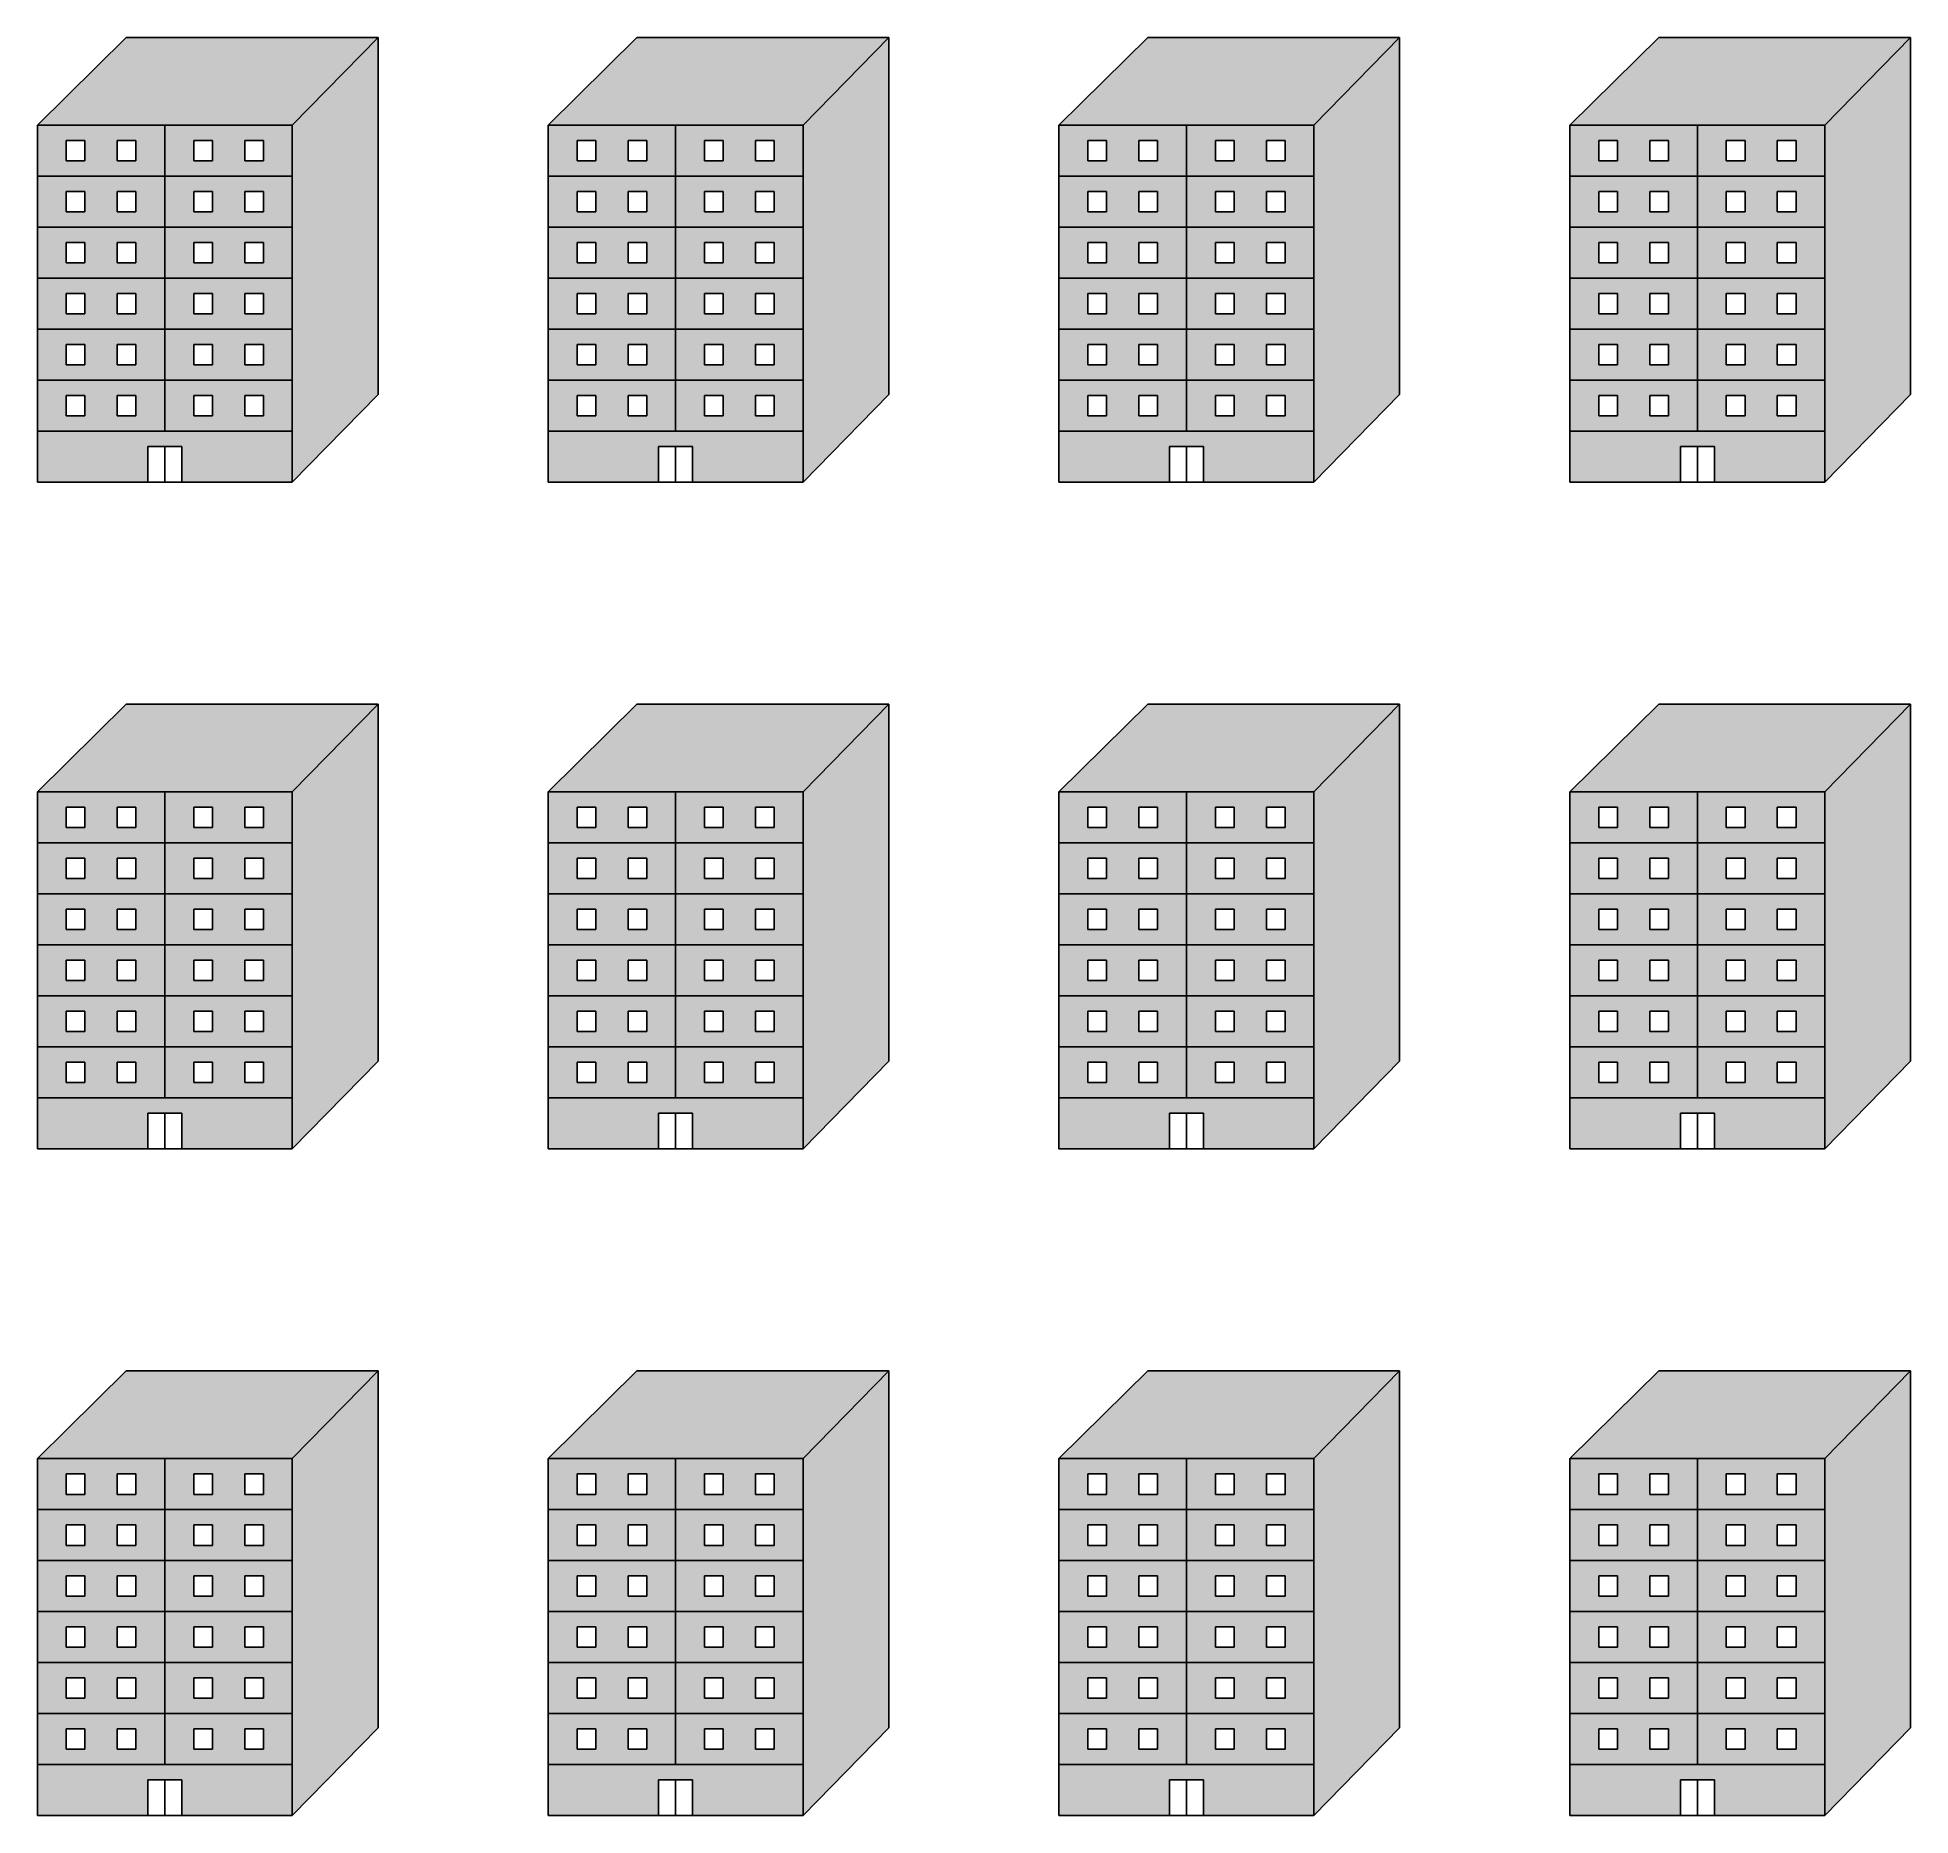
# Model space of a CAD drawing. Header units: millimetres. Extents: x 1506 to 12525, y 1255 to 11717.
import ezdxf

# ---------------------------------------------------------------- set-up
doc = ezdxf.new("R2010")
doc.units = ezdxf.units.MM

# ---------------------------------------------------------------- blocks, each defined once
blk = doc.blocks.new('*U1')
for p, q in [((-1002, 792), (-480, 1308)), ((1002, 1308), (-480, 1308)), ((1002, 1308), (498, 792)), ((1002, -792), (1002, 1308)), ((498, 792), (-1002, 792)), ((-1002, 792), (-1002, -1308)), ((-1002, 792), (-1002, 792)), ((-1002, 792), (-1002, 792)), ((-1002, 792), (-1002, 792)), ((-1002, 792), (-1002, 702)), ((498, 792), (-1002, 792)), ((-1002, 792), (-1002, -1308)), ((-1002, 792), (-1002, 792)), ((-1002, 792), (-1002, 792)), ((-1002, 792), (-1002, 792)), ((-1002, 792), (-1002, 702)), ((-832, 792), (-732, 792)), ((-832, 792), (-722, 792)), ((-732, 792), (-522, 792)), ((-422, 792), (-532, 792)), ((-522, 792), (-422, 792)), ((-252, -1008), (-252, 792)), ((498, -1308), (498, 792)), ((-1002, 702), (-1002, 582)), ((-1002, 702), (-1002, 582)), ((-832, 702), (-832, 582)), ((-832, 702), (-722, 702)), ((-722, 702), (-722, 582)), ((-532, 702), (-532, 582)), ((-532, 702), (-422, 702)), ((-422, 702), (-422, 582)), ((-82, 702), (-82, 582)), ((-82, 702), (28, 702)), ((28, 702), (28, 582)), ((218, 702), (218, 582)), ((218, 702), (328, 702)), ((328, 702), (328, 582)), ((-832, 582), (-722, 582)), ((-532, 582), (-422, 582)), ((-82, 582), (28, 582)), ((218, 582), (328, 582)), ((498, 492), (-1002, 492)), ((-832, 402), (-722, 402)), ((-832, 402), (-832, 282)), ((-722, 402), (-722, 282)), ((-532, 402), (-422, 402)), ((-532, 402), (-532, 282)), ((-422, 402), (-422, 282)), ((-82, 402), (-82, 282)), ((-82, 402), (28, 402)), ((28, 402), (28, 282)), ((218, 402), (218, 282)), ((218, 402), (328, 402)), ((328, 402), (328, 282)), ((-832, 282), (-722, 282)), ((-532, 282), (-422, 282)), ((-82, 282), (28, 282)), ((218, 282), (328, 282)), ((498, 192), (-1002, 192)), ((-832, 102), (-722, 102)), ((-832, 102), (-832, -18)), ((-722, 102), (-722, -18)), ((-532, 102), (-422, 102)), ((-532, 102), (-532, -18)), ((-422, 102), (-422, -18)), ((-82, 102), (-82, -18)), ((-82, 102), (28, 102)), ((28, 102), (28, -18)), ((218, 102), (218, -18)), ((218, 102), (328, 102)), ((328, 102), (328, -18)), ((498, -108), (-1002, -108)), ((-832, -18), (-722, -18)), ((-532, -18), (-422, -18)), ((-82, -18), (28, -18)), ((218, -18), (328, -18)), ((-832, -198), (-722, -198)), ((-832, -198), (-832, -318)), ((-832, -198), (-832, -318)), ((-722, -198), (-722, -318)), ((-532, -198), (-422, -198)), ((-532, -198), (-532, -318)), ((-422, -198), (-422, -318)), ((-82, -198), (-82, -318)), ((-82, -198), (28, -198)), ((28, -198), (28, -318)), ((218, -198), (218, -318)), ((218, -198), (328, -198)), ((328, -198), (328, -318)), ((-832, -318), (-722, -318)), ((-532, -318), (-422, -318)), ((-82, -318), (28, -318)), ((218, -318), (328, -318)), ((498, -408), (-1002, -408)), ((-832, -498), (-722, -498)), ((-832, -498), (-832, -618)), ((-722, -498), (-722, -618)), ((-532, -498), (-532, -618)), ((-532, -498), (-422, -498)), ((-422, -498), (-422, -618)), ((-82, -498), (-82, -618)), ((-82, -498), (28, -498)), ((28, -498), (28, -618)), ((218, -498), (218, -618)), ((218, -498), (328, -498)), ((328, -498), (328, -618)), ((-832, -618), (-722, -618)), ((-532, -618), (-422, -618)), ((-82, -618), (28, -618)), ((218, -618), (328, -618)), ((498, -708), (-1002, -708)), ((498, -1008), (498, -708)), ((-832, -798), (-722, -798)), ((-832, -798), (-832, -918)), ((-722, -798), (-722, -918)), ((-532, -798), (-422, -798)), ((-532, -798), (-532, -918)), ((-422, -798), (-422, -918)), ((-82, -798), (28, -798)), ((-82, -798), (-82, -918)), ((28, -798), (28, -918)), ((218, -798), (328, -798)), ((218, -798), (218, -918)), ((328, -798), (328, -918)), ((498, -1308), (1002, -792)), ((-832, -918), (-722, -918)), ((-532, -918), (-422, -918)), ((-82, -918), (28, -918)), ((218, -918), (328, -918)), ((498, -1008), (-1002, -1008)), ((-152, -1098), (-352, -1098)), ((-352, -1098), (-352, -1308)), ((-252, -1308), (-252, -1098)), ((-152, -1308), (-152, -1098)), ((498, -1308), (498, -1008)), ((-1002, -1308), (498, -1308)), ((-1002, -1308), (-352, -1308)), ((-352, -1308), (-152, -1308))]:
    blk.add_line(p, q)
blk = doc.blocks.new('*U2')
at = {"color": 0, "linetype": 'ByBlock', "lineweight": -2, "transparency": 16777216}
for p in [(0, 7846), (3005, 7846), (6010, 7846), (9016, 7846), (0, 3923), (3005, 3923), (6010, 3923), (9016, 3923), (0, 0), (3005, 0), (6010, 0), (9016, 0)]:
    blk.add_blockref('*U1', p, dxfattribs=at)

msp = doc.modelspace()

# ---------------------------------------------------------------- hatches: boundary and pattern name
at = {"true_color": 0x8fb7ef}
h = msp.add_hatch(color=151, dxfattribs=at)
h.dxf.hatch_style = 1
h.paths.add_polyline_path([(2256, 11201), (1506, 11201), (1506, 10901), (2256, 10901)])
h.paths.add_polyline_path([(2086, 10991), (1976, 10991), (1976, 11111), (2086, 11111)], flags=16)
h.paths.add_polyline_path([(1786, 10991), (1676, 10991), (1676, 11111), (1786, 11111)], flags=16)
h.paths.add_polyline_path([(3006, 11201), (2256, 11201), (2256, 10901), (3006, 10901)])
h.paths.add_polyline_path([(2426, 10991), (2426, 11111), (2536, 11111), (2536, 10991)], flags=16)
h.paths.add_polyline_path([(2726, 10991), (2726, 11111), (2836, 11111), (2836, 10991)], flags=16)
h.paths.add_polyline_path([(3006, 10901), (2256, 10901), (2256, 10601), (3006, 10601)])
h.paths.add_polyline_path([(2426, 10811), (2536, 10811), (2536, 10691), (2426, 10691)], flags=16)
h.paths.add_polyline_path([(2726, 10811), (2836, 10811), (2836, 10691), (2726, 10691)], flags=16)
h.paths.add_polyline_path([(2256, 10901), (1506, 10901), (1506, 10601), (2256, 10601)])
h.paths.add_polyline_path([(2086, 10691), (1976, 10691), (1976, 10811), (2086, 10811)], flags=16)
h.paths.add_polyline_path([(1786, 10691), (1676, 10691), (1676, 10811), (1786, 10811)], flags=16)
h.paths.add_polyline_path([(2256, 10601), (1506, 10601), (1506, 10301), (2256, 10301)])
h.paths.add_polyline_path([(2086, 10391), (1976, 10391), (1976, 10511), (2086, 10511)], flags=16)
h.paths.add_polyline_path([(1786, 10391), (1676, 10391), (1676, 10511), (1786, 10511)], flags=16)
h.paths.add_polyline_path([(3006, 10601), (2256, 10601), (2256, 10301), (3006, 10301)])
h.paths.add_polyline_path([(2426, 10511), (2536, 10511), (2536, 10391), (2426, 10391)], flags=16)
h.paths.add_polyline_path([(2726, 10511), (2836, 10511), (2836, 10391), (2726, 10391)], flags=16)
h.paths.add_polyline_path([(3006, 10301), (2256, 10301), (2256, 10001), (3006, 10001)])
h.paths.add_polyline_path([(2426, 10211), (2536, 10211), (2536, 10091), (2426, 10091)], flags=16)
h.paths.add_polyline_path([(2726, 10211), (2836, 10211), (2836, 10091), (2726, 10091)], flags=16)
h.paths.add_polyline_path([(2256, 10301), (1506, 10301), (1506, 10001), (2256, 10001)])
h.paths.add_polyline_path([(2086, 10091), (1976, 10091), (1976, 10211), (2086, 10211)], flags=16)
h.paths.add_polyline_path([(1786, 10091), (1676, 10091), (1676, 10211), (1786, 10211)], flags=16)
h.paths.add_polyline_path([(2256, 10001), (1506, 10001), (1506, 9701), (2256, 9701)])
h.paths.add_polyline_path([(2086, 9911), (2086, 9791), (1976, 9791), (1976, 9911)], flags=16)
h.paths.add_polyline_path([(1786, 9911), (1786, 9791), (1676, 9791), (1676, 9911)], flags=16)
h.paths.add_polyline_path([(3006, 10001), (2256, 10001), (2256, 9701), (3006, 9701)])
h.paths.add_polyline_path([(2426, 9911), (2536, 9911), (2536, 9791), (2426, 9791)], flags=16)
h.paths.add_polyline_path([(2726, 9911), (2836, 9911), (2836, 9791), (2726, 9791)], flags=16)
h.paths.add_polyline_path([(3006, 9701), (2256, 9701), (2256, 9401), (3006, 9401)])
h.paths.add_polyline_path([(2426, 9611), (2536, 9611), (2536, 9491), (2426, 9491)], flags=16)
h.paths.add_polyline_path([(2726, 9611), (2836, 9611), (2836, 9491), (2726, 9491)], flags=16)
h.paths.add_polyline_path([(2256, 9701), (1506, 9701), (1506, 9401), (2256, 9401)])
h.paths.add_polyline_path([(2086, 9491), (1976, 9491), (1976, 9611), (2086, 9611)], flags=16)
h.paths.add_polyline_path([(1786, 9491), (1676, 9491), (1676, 9611), (1786, 9611)], flags=16)
h.paths.add_polyline_path([(2156, 9311), (2356, 9311), (2356, 9101), (3006, 9101), (3006, 9401), (1506, 9401), (1506, 9101), (2156, 9101)])
h.paths.add_polyline_path([(5161, 9311), (5361, 9311), (5361, 9101), (6011, 9101), (6011, 9401), (4511, 9401), (4511, 9101), (5161, 9101)])
h.paths.add_polyline_path([(5261, 9701), (4511, 9701), (4511, 9401), (5261, 9401)])
h.paths.add_polyline_path([(4791, 9491), (4681, 9491), (4681, 9611), (4791, 9611)], flags=16)
h.paths.add_polyline_path([(4981, 9491), (4981, 9611), (5091, 9611), (5091, 9491)], flags=16)
h.paths.add_polyline_path([(5261, 10001), (4511, 10001), (4511, 9701), (5261, 9701)])
h.paths.add_polyline_path([(4791, 9791), (4681, 9791), (4681, 9911), (4791, 9911)], flags=16)
h.paths.add_polyline_path([(4981, 9791), (4981, 9911), (5091, 9911), (5091, 9791)], flags=16)
h.paths.add_polyline_path([(5261, 10301), (4511, 10301), (4511, 10001), (5261, 10001)])
h.paths.add_polyline_path([(4981, 10211), (5091, 10211), (5091, 10091), (4981, 10091)], flags=16)
h.paths.add_polyline_path([(4791, 10091), (4681, 10091), (4681, 10211), (4791, 10211)], flags=16)
h.paths.add_polyline_path([(5261, 10601), (4511, 10601), (4511, 10301), (5261, 10301)])
h.paths.add_polyline_path([(4981, 10511), (5091, 10511), (5091, 10391), (4981, 10391)], flags=16)
h.paths.add_polyline_path([(4791, 10511), (4791, 10391), (4681, 10391), (4681, 10511)], flags=16)
h.paths.add_polyline_path([(5261, 10901), (4511, 10901), (4511, 10601), (5261, 10601)])
h.paths.add_polyline_path([(4981, 10811), (5091, 10811), (5091, 10691), (4981, 10691)], flags=16)
h.paths.add_polyline_path([(4791, 10691), (4681, 10691), (4681, 10811), (4791, 10811)], flags=16)
h.paths.add_polyline_path([(6011, 11201), (5261, 11201), (5261, 10901), (6011, 10901)])
h.paths.add_polyline_path([(5541, 10991), (5431, 10991), (5431, 11111), (5541, 11111)], flags=16)
h.paths.add_polyline_path([(5731, 11111), (5841, 11111), (5841, 10991), (5731, 10991)], flags=16)
h.paths.add_polyline_path([(5261, 11201), (4511, 11201), (4511, 10901), (5261, 10901)])
h.paths.add_polyline_path([(4791, 10991), (4681, 10991), (4681, 11111), (4791, 11111)], flags=16)
h.paths.add_polyline_path([(4981, 11111), (5091, 11111), (5091, 10991), (4981, 10991)], flags=16)
h.paths.add_polyline_path([(6011, 10901), (5261, 10901), (5261, 10601), (6011, 10601)])
h.paths.add_polyline_path([(5731, 10811), (5841, 10811), (5841, 10691), (5731, 10691)], flags=16)
h.paths.add_polyline_path([(5541, 10691), (5431, 10691), (5431, 10811), (5541, 10811)], flags=16)
h.paths.add_polyline_path([(6011, 10601), (5261, 10601), (5261, 10301), (6011, 10301)])
h.paths.add_polyline_path([(5541, 10391), (5431, 10391), (5431, 10511), (5541, 10511)], flags=16)
h.paths.add_polyline_path([(5731, 10511), (5841, 10511), (5841, 10391), (5731, 10391)], flags=16)
h.paths.add_polyline_path([(6011, 10301), (5261, 10301), (5261, 10001), (6011, 10001)])
h.paths.add_polyline_path([(5731, 10211), (5841, 10211), (5841, 10091), (5731, 10091)], flags=16)
h.paths.add_polyline_path([(5541, 10211), (5541, 10091), (5431, 10091), (5431, 10211)], flags=16)
h.paths.add_polyline_path([(6011, 10001), (5261, 10001), (5261, 9701), (6011, 9701)])
h.paths.add_polyline_path([(5731, 9911), (5841, 9911), (5841, 9791), (5731, 9791)], flags=16)
h.paths.add_polyline_path([(5541, 9791), (5431, 9791), (5431, 9911), (5541, 9911)], flags=16)
h.paths.add_polyline_path([(6011, 9701), (5261, 9701), (5261, 9401), (6011, 9401)])
h.paths.add_polyline_path([(5731, 9491), (5731, 9611), (5841, 9611), (5841, 9491)], flags=16)
h.paths.add_polyline_path([(5541, 9491), (5431, 9491), (5431, 9611), (5541, 9611)], flags=16)
h.paths.add_polyline_path([(3509, 11717), (2027, 11717), (1506, 11201), (3006, 11201)])
h.paths.add_polyline_path([(3509, 11717), (3006, 11201), (3006, 9101), (3509, 9617)])
h.paths.add_polyline_path([(6514, 11717), (5032, 11717), (4511, 11201), (6011, 11201)])
h.paths.add_polyline_path([(6514, 11717), (6011, 11201), (6011, 9101), (6514, 9617)])
h.paths.add_polyline_path([(8266, 11201), (7516, 11201), (7516, 10901), (8266, 10901)])
h.paths.add_polyline_path([(7986, 11111), (8096, 11111), (8096, 10991), (7986, 10991)], flags=16)
h.paths.add_polyline_path([(7796, 10991), (7686, 10991), (7686, 11111), (7796, 11111)], flags=16)
h.paths.add_polyline_path([(9016, 11201), (8266, 11201), (8266, 10901), (9016, 10901)])
h.paths.add_polyline_path([(8546, 10991), (8436, 10991), (8436, 11111), (8546, 11111)], flags=16)
h.paths.add_polyline_path([(8736, 11111), (8846, 11111), (8846, 10991), (8736, 10991)], flags=16)
h.paths.add_polyline_path([(9519, 11717), (8038, 11717), (7516, 11201), (8266, 11201), (9016, 11201)])
h.paths.add_polyline_path([(9519, 11717), (9016, 11201), (9016, 10901), (9016, 9101), (9519, 9617)])
h.paths.add_polyline_path([(9016, 10901), (8266, 10901), (8266, 10601), (9016, 10601)])
h.paths.add_polyline_path([(8736, 10691), (8736, 10811), (8846, 10811), (8846, 10691)], flags=16)
h.paths.add_polyline_path([(8546, 10691), (8436, 10691), (8436, 10811), (8546, 10811)], flags=16)
h.paths.add_polyline_path([(8266, 10901), (7516, 10901), (7516, 10601), (8266, 10601)])
h.paths.add_polyline_path([(7796, 10691), (7686, 10691), (7686, 10811), (7796, 10811)], flags=16)
h.paths.add_polyline_path([(7986, 10811), (8096, 10811), (8096, 10691), (7986, 10691)], flags=16)
h.paths.add_polyline_path([(8266, 10601), (7516, 10601), (7516, 10301), (8266, 10301)])
h.paths.add_polyline_path([(7986, 10391), (7986, 10511), (8096, 10511), (8096, 10391)], flags=16)
h.paths.add_polyline_path([(7796, 10391), (7686, 10391), (7686, 10511), (7796, 10511)], flags=16)
h.paths.add_polyline_path([(9016, 10601), (8266, 10601), (8266, 10301), (9016, 10301)])
h.paths.add_polyline_path([(8546, 10391), (8436, 10391), (8436, 10511), (8546, 10511)], flags=16)
h.paths.add_polyline_path([(8736, 10391), (8736, 10511), (8846, 10511), (8846, 10391)], flags=16)
h.paths.add_polyline_path([(8266, 10301), (7516, 10301), (7516, 10001), (8266, 10001)])
h.paths.add_polyline_path([(7986, 10091), (7986, 10211), (8096, 10211), (8096, 10091)], flags=16)
h.paths.add_polyline_path([(7796, 10091), (7686, 10091), (7686, 10211), (7796, 10211)], flags=16)
h.paths.add_polyline_path([(9016, 10301), (8266, 10301), (8266, 10001), (9016, 10001)])
h.paths.add_polyline_path([(8736, 10091), (8736, 10211), (8846, 10211), (8846, 10091)], flags=16)
h.paths.add_polyline_path([(8546, 10091), (8436, 10091), (8436, 10211), (8546, 10211)], flags=16)
h.paths.add_polyline_path([(8266, 10001), (7516, 10001), (7516, 9701), (8266, 9701)])
h.paths.add_polyline_path([(7796, 9791), (7686, 9791), (7686, 9911), (7796, 9911)], flags=16)
h.paths.add_polyline_path([(7986, 9911), (8096, 9911), (8096, 9791), (7986, 9791)], flags=16)
h.paths.add_polyline_path([(8266, 9701), (7516, 9701), (7516, 9401), (8266, 9401)])
h.paths.add_polyline_path([(7796, 9491), (7686, 9491), (7686, 9611), (7796, 9611)], flags=16)
h.paths.add_polyline_path([(7986, 9491), (7986, 9611), (8096, 9611), (8096, 9491)], flags=16)
h.paths.add_polyline_path([(8166, 9311), (8366, 9311), (8366, 9101), (9016, 9101), (9016, 9401), (7516, 9401), (7516, 9101), (8166, 9101)])
h.paths.add_polyline_path([(9016, 9701), (8266, 9701), (8266, 9401), (9016, 9401)])
h.paths.add_polyline_path([(8736, 9491), (8736, 9611), (8846, 9611), (8846, 9491)], flags=16)
h.paths.add_polyline_path([(8546, 9491), (8436, 9491), (8436, 9611), (8546, 9611)], flags=16)
h.paths.add_polyline_path([(9016, 10001), (8266, 10001), (8266, 9701), (9016, 9701)])
h.paths.add_polyline_path([(8546, 9791), (8436, 9791), (8436, 9911), (8546, 9911)], flags=16)
h.paths.add_polyline_path([(8736, 9911), (8846, 9911), (8846, 9791), (8736, 9791)], flags=16)
h.paths.add_polyline_path([(12525, 11717), (11043, 11717), (10521, 11201), (12021, 11201)])
h.paths.add_polyline_path([(12525, 11717), (12021, 11201), (12021, 9101), (12525, 9617)])
h.paths.add_polyline_path([(12021, 11201), (11271, 11201), (11271, 10901), (12021, 10901)])
h.paths.add_polyline_path([(11851, 10991), (11741, 10991), (11741, 11111), (11851, 11111)], flags=16)
h.paths.add_polyline_path([(11551, 10991), (11441, 10991), (11441, 11111), (11551, 11111)], flags=16)
h.paths.add_polyline_path([(11271, 11201), (10521, 11201), (10521, 10901), (11271, 10901)])
h.paths.add_polyline_path([(10991, 10991), (10991, 11111), (11101, 11111), (11101, 10991)], flags=16)
h.paths.add_polyline_path([(10801, 10991), (10691, 10991), (10691, 11111), (10801, 11111)], flags=16)
h.paths.add_polyline_path([(11271, 10901), (10521, 10901), (10521, 10601), (11271, 10601)])
h.paths.add_polyline_path([(10991, 10691), (10991, 10811), (11101, 10811), (11101, 10691)], flags=16)
h.paths.add_polyline_path([(10801, 10691), (10691, 10691), (10691, 10811), (10801, 10811)], flags=16)
h.paths.add_polyline_path([(11271, 10601), (10521, 10601), (10521, 10301), (11271, 10301)])
h.paths.add_polyline_path([(10991, 10511), (11101, 10511), (11101, 10391), (10991, 10391)], flags=16)
h.paths.add_polyline_path([(10801, 10391), (10691, 10391), (10691, 10511), (10801, 10511)], flags=16)
h.paths.add_polyline_path([(11271, 10301), (10521, 10301), (10521, 10001), (11271, 10001)])
h.paths.add_polyline_path([(10991, 10211), (11101, 10211), (11101, 10091), (10991, 10091)], flags=16)
h.paths.add_polyline_path([(10801, 10091), (10691, 10091), (10691, 10211), (10801, 10211)], flags=16)
h.paths.add_polyline_path([(11271, 10001), (10521, 10001), (10521, 9701), (11271, 9701)])
h.paths.add_polyline_path([(10801, 9791), (10691, 9791), (10691, 9911), (10801, 9911)], flags=16)
h.paths.add_polyline_path([(10991, 9911), (11101, 9911), (11101, 9791), (10991, 9791)], flags=16)
h.paths.add_polyline_path([(11271, 9701), (10521, 9701), (10521, 9401), (11271, 9401)])
h.paths.add_polyline_path([(10991, 9611), (11101, 9611), (11101, 9491), (10991, 9491)], flags=16)
h.paths.add_polyline_path([(10801, 9491), (10691, 9491), (10691, 9611), (10801, 9611)], flags=16)
h.paths.add_polyline_path([(11171, 9311), (11371, 9311), (11371, 9101), (12021, 9101), (12021, 9401), (10521, 9401), (10521, 9101), (11171, 9101)])
h.paths.add_polyline_path([(12021, 9701), (11271, 9701), (11271, 9401), (12021, 9401)])
h.paths.add_polyline_path([(11741, 9611), (11851, 9611), (11851, 9491), (11741, 9491)], flags=16)
h.paths.add_polyline_path([(11551, 9491), (11441, 9491), (11441, 9611), (11551, 9611)], flags=16)
h.paths.add_polyline_path([(12021, 10001), (11271, 10001), (11271, 9701), (12021, 9701)])
h.paths.add_polyline_path([(11551, 9911), (11551, 9791), (11441, 9791), (11441, 9911)], flags=16)
h.paths.add_polyline_path([(11741, 9911), (11851, 9911), (11851, 9791), (11741, 9791)], flags=16)
h.paths.add_polyline_path([(12021, 10301), (11271, 10301), (11271, 10001), (12021, 10001)])
h.paths.add_polyline_path([(11741, 10091), (11741, 10211), (11851, 10211), (11851, 10091)], flags=16)
h.paths.add_polyline_path([(11551, 10091), (11441, 10091), (11441, 10211), (11551, 10211)], flags=16)
h.paths.add_polyline_path([(12021, 10601), (11271, 10601), (11271, 10301), (12021, 10301)])
h.paths.add_polyline_path([(11741, 10511), (11851, 10511), (11851, 10391), (11741, 10391)], flags=16)
h.paths.add_polyline_path([(11551, 10511), (11551, 10391), (11441, 10391), (11441, 10511)], flags=16)
h.paths.add_polyline_path([(12021, 10901), (11271, 10901), (11271, 10601), (12021, 10601)])
h.paths.add_polyline_path([(11741, 10691), (11741, 10811), (11851, 10811), (11851, 10691)], flags=16)
h.paths.add_polyline_path([(11551, 10691), (11441, 10691), (11441, 10811), (11551, 10811)], flags=16)
at = {"true_color": 0x8f30bb}
h = msp.add_hatch(color=205, dxfattribs=at)
h.dxf.hatch_style = 1
h.paths.add_polyline_path([(3509, 7794), (2027, 7794), (1506, 7278), (3006, 7278)])
h.paths.add_polyline_path([(3509, 7794), (3006, 7278), (3006, 5178), (3509, 5694)])
h.paths.add_polyline_path([(3006, 7278), (2256, 7278), (2256, 6978), (3006, 6978)])
h.paths.add_polyline_path([(2536, 7068), (2426, 7068), (2426, 7188), (2536, 7188)], flags=16)
h.paths.add_polyline_path([(2726, 7188), (2836, 7188), (2836, 7068), (2726, 7068)], flags=16)
h.paths.add_polyline_path([(2256, 7278), (1506, 7278), (1506, 6978), (2256, 6978)])
h.paths.add_polyline_path([(1976, 7188), (2086, 7188), (2086, 7068), (1976, 7068)], flags=16)
h.paths.add_polyline_path([(1786, 7068), (1676, 7068), (1676, 7188), (1786, 7188)], flags=16)
h.paths.add_polyline_path([(2256, 6978), (1506, 6978), (1506, 6678), (2256, 6678)])
h.paths.add_polyline_path([(1976, 6888), (2086, 6888), (2086, 6768), (1976, 6768)], flags=16)
h.paths.add_polyline_path([(1786, 6768), (1676, 6768), (1676, 6888), (1786, 6888)], flags=16)
h.paths.add_polyline_path([(2256, 6678), (1506, 6678), (1506, 6378), (2256, 6378)])
h.paths.add_polyline_path([(1976, 6588), (2086, 6588), (2086, 6468), (1976, 6468)], flags=16)
h.paths.add_polyline_path([(1786, 6468), (1676, 6468), (1676, 6588), (1786, 6588)], flags=16)
h.paths.add_polyline_path([(2256, 6378), (1506, 6378), (1506, 6078), (2256, 6078)])
h.paths.add_polyline_path([(1976, 6288), (2086, 6288), (2086, 6168), (1976, 6168)], flags=16)
h.paths.add_polyline_path([(1786, 6168), (1676, 6168), (1676, 6288), (1786, 6288)], flags=16)
h.paths.add_polyline_path([(2256, 6078), (1506, 6078), (1506, 5778), (2256, 5778)])
h.paths.add_polyline_path([(1976, 5988), (2086, 5988), (2086, 5868), (1976, 5868)], flags=16)
h.paths.add_polyline_path([(1786, 5868), (1676, 5868), (1676, 5988), (1786, 5988)], flags=16)
h.paths.add_polyline_path([(2256, 5778), (1506, 5778), (1506, 5478), (2256, 5478)])
h.paths.add_polyline_path([(1976, 5688), (2086, 5688), (2086, 5568), (1976, 5568)], flags=16)
h.paths.add_polyline_path([(1786, 5568), (1676, 5568), (1676, 5688), (1786, 5688)], flags=16)
h.paths.add_polyline_path([(2156, 5388), (2356, 5388), (2356, 5178), (3006, 5178), (3006, 5478), (1506, 5478), (1506, 5178), (2156, 5178)])
h.paths.add_polyline_path([(3006, 5778), (2256, 5778), (2256, 5478), (3006, 5478)])
h.paths.add_polyline_path([(2536, 5568), (2426, 5568), (2426, 5688), (2536, 5688)], flags=16)
h.paths.add_polyline_path([(2726, 5688), (2836, 5688), (2836, 5568), (2726, 5568)], flags=16)
h.paths.add_polyline_path([(3006, 6078), (2256, 6078), (2256, 5778), (3006, 5778)])
h.paths.add_polyline_path([(2536, 5868), (2426, 5868), (2426, 5988), (2536, 5988)], flags=16)
h.paths.add_polyline_path([(2726, 5988), (2836, 5988), (2836, 5868), (2726, 5868)], flags=16)
h.paths.add_polyline_path([(3006, 6378), (2256, 6378), (2256, 6078), (3006, 6078)])
h.paths.add_polyline_path([(2536, 6168), (2426, 6168), (2426, 6288), (2536, 6288)], flags=16)
h.paths.add_polyline_path([(2726, 6168), (2726, 6288), (2836, 6288), (2836, 6168)], flags=16)
h.paths.add_polyline_path([(3006, 6678), (2256, 6678), (2256, 6378), (3006, 6378)])
h.paths.add_polyline_path([(2536, 6468), (2426, 6468), (2426, 6588), (2536, 6588)], flags=16)
h.paths.add_polyline_path([(2726, 6588), (2836, 6588), (2836, 6468), (2726, 6468)], flags=16)
h.paths.add_polyline_path([(3006, 6978), (2256, 6978), (2256, 6678), (3006, 6678)])
h.paths.add_polyline_path([(2536, 6768), (2426, 6768), (2426, 6888), (2536, 6888)], flags=16)
h.paths.add_polyline_path([(2726, 6888), (2836, 6888), (2836, 6768), (2726, 6768)], flags=16)
h.paths.add_polyline_path([(6514, 7794), (5032, 7794), (4511, 7278), (6011, 7278)])
h.paths.add_polyline_path([(6514, 7794), (6011, 7278), (6011, 5178), (6514, 5694)])
h.paths.add_polyline_path([(6011, 7278), (5261, 7278), (5261, 6978), (6011, 6978)])
h.paths.add_polyline_path([(5541, 7068), (5431, 7068), (5431, 7188), (5541, 7188)], flags=16)
h.paths.add_polyline_path([(5731, 7188), (5841, 7188), (5841, 7068), (5731, 7068)], flags=16)
h.paths.add_polyline_path([(5261, 7278), (4511, 7278), (4511, 6978), (5261, 6978)])
h.paths.add_polyline_path([(4791, 7068), (4681, 7068), (4681, 7188), (4791, 7188)], flags=16)
h.paths.add_polyline_path([(4981, 7188), (5091, 7188), (5091, 7068), (4981, 7068)], flags=16)
h.paths.add_polyline_path([(5261, 6978), (4511, 6978), (4511, 6678), (5261, 6678)])
h.paths.add_polyline_path([(4981, 6768), (4981, 6888), (5091, 6888), (5091, 6768)], flags=16)
h.paths.add_polyline_path([(4791, 6768), (4681, 6768), (4681, 6888), (4791, 6888)], flags=16)
h.paths.add_polyline_path([(5261, 6678), (4511, 6678), (4511, 6378), (5261, 6378)])
h.paths.add_polyline_path([(4981, 6468), (4981, 6588), (5091, 6588), (5091, 6468)], flags=16)
h.paths.add_polyline_path([(4791, 6468), (4681, 6468), (4681, 6588), (4791, 6588)], flags=16)
h.paths.add_polyline_path([(5261, 6378), (4511, 6378), (4511, 6078), (5261, 6078)])
h.paths.add_polyline_path([(4981, 6288), (5091, 6288), (5091, 6168), (4981, 6168)], flags=16)
h.paths.add_polyline_path([(4791, 6168), (4681, 6168), (4681, 6288), (4791, 6288)], flags=16)
h.paths.add_polyline_path([(5261, 6078), (4511, 6078), (4511, 5778), (5261, 5778)])
h.paths.add_polyline_path([(4791, 5868), (4681, 5868), (4681, 5988), (4791, 5988)], flags=16)
h.paths.add_polyline_path([(4981, 5988), (5091, 5988), (5091, 5868), (4981, 5868)], flags=16)
h.paths.add_polyline_path([(5261, 5778), (4511, 5778), (4511, 5478), (5261, 5478)])
h.paths.add_polyline_path([(4981, 5688), (5091, 5688), (5091, 5568), (4981, 5568)], flags=16)
h.paths.add_polyline_path([(4791, 5568), (4681, 5568), (4681, 5688), (4791, 5688)], flags=16)
h.paths.add_polyline_path([(6011, 5478), (4511, 5478), (4511, 5178), (5161, 5178), (5161, 5388), (5361, 5388), (5361, 5178), (6011, 5178)])
h.paths.add_polyline_path([(6011, 5778), (5261, 5778), (5261, 5478), (6011, 5478)])
h.paths.add_polyline_path([(5541, 5568), (5431, 5568), (5431, 5688), (5541, 5688)], flags=16)
h.paths.add_polyline_path([(5731, 5688), (5841, 5688), (5841, 5568), (5731, 5568)], flags=16)
h.paths.add_polyline_path([(6011, 6078), (5261, 6078), (5261, 5778), (6011, 5778)])
h.paths.add_polyline_path([(5541, 5868), (5431, 5868), (5431, 5988), (5541, 5988)], flags=16)
h.paths.add_polyline_path([(5731, 5988), (5841, 5988), (5841, 5868), (5731, 5868)], flags=16)
h.paths.add_polyline_path([(6011, 6378), (5261, 6378), (5261, 6078), (6011, 6078)])
h.paths.add_polyline_path([(5541, 6168), (5431, 6168), (5431, 6288), (5541, 6288)], flags=16)
h.paths.add_polyline_path([(5731, 6168), (5731, 6288), (5841, 6288), (5841, 6168)], flags=16)
h.paths.add_polyline_path([(6011, 6678), (5261, 6678), (5261, 6378), (6011, 6378)])
h.paths.add_polyline_path([(5541, 6468), (5431, 6468), (5431, 6588), (5541, 6588)], flags=16)
h.paths.add_polyline_path([(5731, 6588), (5841, 6588), (5841, 6468), (5731, 6468)], flags=16)
h.paths.add_polyline_path([(6011, 6978), (5261, 6978), (5261, 6678), (6011, 6678)])
h.paths.add_polyline_path([(5731, 6768), (5731, 6888), (5841, 6888), (5841, 6768)], flags=16)
h.paths.add_polyline_path([(5541, 6768), (5431, 6768), (5431, 6888), (5541, 6888)], flags=16)
h.paths.add_polyline_path([(8266, 7278), (7516, 7278), (7516, 6978), (8266, 6978)])
h.paths.add_polyline_path([(7986, 7188), (8096, 7188), (8096, 7068), (7986, 7068)], flags=16)
h.paths.add_polyline_path([(7796, 7188), (7796, 7068), (7686, 7068), (7686, 7188)], flags=16)
h.paths.add_polyline_path([(9519, 7794), (8038, 7794), (7516, 7278), (8266, 7278), (9016, 7278)])
h.paths.add_polyline_path([(9016, 7278), (8266, 7278), (8266, 6978), (9016, 6978)])
h.paths.add_polyline_path([(8546, 7068), (8436, 7068), (8436, 7188), (8546, 7188)], flags=16)
h.paths.add_polyline_path([(8736, 7188), (8846, 7188), (8846, 7068), (8736, 7068)], flags=16)
h.paths.add_polyline_path([(9519, 7794), (9016, 7278), (9016, 5178), (9519, 5694)])
h.paths.add_polyline_path([(9016, 6978), (8266, 6978), (8266, 6678), (9016, 6678)])
h.paths.add_polyline_path([(8546, 6768), (8436, 6768), (8436, 6888), (8546, 6888)], flags=16)
h.paths.add_polyline_path([(8736, 6888), (8846, 6888), (8846, 6768), (8736, 6768)], flags=16)
h.paths.add_polyline_path([(8266, 6978), (7516, 6978), (7516, 6678), (8266, 6678)])
h.paths.add_polyline_path([(7796, 6768), (7686, 6768), (7686, 6888), (7796, 6888)], flags=16)
h.paths.add_polyline_path([(7986, 6888), (8096, 6888), (8096, 6768), (7986, 6768)], flags=16)
h.paths.add_polyline_path([(8266, 6678), (7516, 6678), (7516, 6378), (8266, 6378)])
h.paths.add_polyline_path([(7796, 6468), (7686, 6468), (7686, 6588), (7796, 6588)], flags=16)
h.paths.add_polyline_path([(7986, 6588), (8096, 6588), (8096, 6468), (7986, 6468)], flags=16)
h.paths.add_polyline_path([(9016, 6678), (8266, 6678), (8266, 6378), (9016, 6378)])
h.paths.add_polyline_path([(8736, 6588), (8846, 6588), (8846, 6468), (8736, 6468)], flags=16)
h.paths.add_polyline_path([(8546, 6468), (8436, 6468), (8436, 6588), (8546, 6588)], flags=16)
h.paths.add_polyline_path([(9016, 6378), (8266, 6378), (8266, 6078), (9016, 6078)])
h.paths.add_polyline_path([(8736, 6288), (8846, 6288), (8846, 6168), (8736, 6168)], flags=16)
h.paths.add_polyline_path([(8546, 6168), (8436, 6168), (8436, 6288), (8546, 6288)], flags=16)
h.paths.add_polyline_path([(9016, 6078), (8266, 6078), (8266, 5778), (9016, 5778)])
h.paths.add_polyline_path([(8736, 5988), (8846, 5988), (8846, 5868), (8736, 5868)], flags=16)
h.paths.add_polyline_path([(8546, 5868), (8436, 5868), (8436, 5988), (8546, 5988)], flags=16)
h.paths.add_polyline_path([(9016, 5778), (8266, 5778), (8266, 5478), (9016, 5478)])
h.paths.add_polyline_path([(8736, 5688), (8846, 5688), (8846, 5568), (8736, 5568)], flags=16)
h.paths.add_polyline_path([(8546, 5568), (8436, 5568), (8436, 5688), (8546, 5688)], flags=16)
h.paths.add_polyline_path([(9016, 5478), (8266, 5478), (7516, 5478), (7516, 5178), (8166, 5178), (8166, 5388), (8366, 5388), (8366, 5178), (9016, 5178)])
h.paths.add_polyline_path([(8266, 5778), (7516, 5778), (7516, 5478), (8266, 5478)])
h.paths.add_polyline_path([(7796, 5568), (7686, 5568), (7686, 5688), (7796, 5688)], flags=16)
h.paths.add_polyline_path([(7986, 5688), (8096, 5688), (8096, 5568), (7986, 5568)], flags=16)
h.paths.add_polyline_path([(8266, 6078), (7516, 6078), (7516, 5778), (8266, 5778)])
h.paths.add_polyline_path([(7986, 5988), (8096, 5988), (8096, 5868), (7986, 5868)], flags=16)
h.paths.add_polyline_path([(7796, 5868), (7686, 5868), (7686, 5988), (7796, 5988)], flags=16)
h.paths.add_polyline_path([(8266, 6378), (7516, 6378), (7516, 6078), (8266, 6078)])
h.paths.add_polyline_path([(7986, 6168), (7986, 6288), (8096, 6288), (8096, 6168)], flags=16)
h.paths.add_polyline_path([(7796, 6168), (7686, 6168), (7686, 6288), (7796, 6288)], flags=16)
h.paths.add_polyline_path([(11171, 5388), (11371, 5388), (11371, 5178), (12021, 5178), (12021, 5478), (10521, 5478), (10521, 5178), (11171, 5178)])
h.paths.add_polyline_path([(11271, 5778), (10521, 5778), (10521, 5478), (11271, 5478)])
h.paths.add_polyline_path([(10801, 5688), (10801, 5568), (10691, 5568), (10691, 5688)], flags=16)
h.paths.add_polyline_path([(10991, 5688), (11101, 5688), (11101, 5568), (10991, 5568)], flags=16)
h.paths.add_polyline_path([(11271, 6078), (10521, 6078), (10521, 5778), (11271, 5778)])
h.paths.add_polyline_path([(10801, 5868), (10691, 5868), (10691, 5988), (10801, 5988)], flags=16)
h.paths.add_polyline_path([(10991, 5988), (11101, 5988), (11101, 5868), (10991, 5868)], flags=16)
h.paths.add_polyline_path([(11271, 6378), (10521, 6378), (10521, 6078), (11271, 6078)])
h.paths.add_polyline_path([(10991, 6288), (11101, 6288), (11101, 6168), (10991, 6168)], flags=16)
h.paths.add_polyline_path([(10801, 6168), (10691, 6168), (10691, 6288), (10801, 6288)], flags=16)
h.paths.add_polyline_path([(11271, 6678), (10521, 6678), (10521, 6378), (11271, 6378)])
h.paths.add_polyline_path([(10991, 6588), (11101, 6588), (11101, 6468), (10991, 6468)], flags=16)
h.paths.add_polyline_path([(10801, 6468), (10691, 6468), (10691, 6588), (10801, 6588)], flags=16)
h.paths.add_polyline_path([(12021, 7278), (11271, 7278), (11271, 6978), (12021, 6978)])
h.paths.add_polyline_path([(11441, 7188), (11551, 7188), (11551, 7068), (11441, 7068)], flags=16)
h.paths.add_polyline_path([(11741, 7188), (11851, 7188), (11851, 7068), (11741, 7068)], flags=16)
h.paths.add_polyline_path([(11271, 7278), (10521, 7278), (10521, 6978), (11271, 6978)])
h.paths.add_polyline_path([(10991, 7068), (10991, 7188), (11101, 7188), (11101, 7068)], flags=16)
h.paths.add_polyline_path([(10801, 7068), (10691, 7068), (10691, 7188), (10801, 7188)], flags=16)
h.paths.add_polyline_path([(11271, 6978), (10521, 6978), (10521, 6678), (11271, 6678)])
h.paths.add_polyline_path([(10991, 6768), (10991, 6888), (11101, 6888), (11101, 6768)], flags=16)
h.paths.add_polyline_path([(10801, 6768), (10691, 6768), (10691, 6888), (10801, 6888)], flags=16)
h.paths.add_polyline_path([(12021, 6978), (11271, 6978), (11271, 6678), (12021, 6678)])
h.paths.add_polyline_path([(11551, 6888), (11551, 6768), (11441, 6768), (11441, 6888)], flags=16)
h.paths.add_polyline_path([(11741, 6888), (11851, 6888), (11851, 6768), (11741, 6768)], flags=16)
h.paths.add_polyline_path([(12525, 7794), (11043, 7794), (10521, 7278), (12021, 7278)])
h.paths.add_polyline_path([(12525, 7794), (12021, 7278), (12021, 5178), (12525, 5694)])
h.paths.add_polyline_path([(12021, 6678), (11271, 6678), (11271, 6378), (12021, 6378)])
h.paths.add_polyline_path([(11741, 6588), (11851, 6588), (11851, 6468), (11741, 6468)], flags=16)
h.paths.add_polyline_path([(11551, 6468), (11441, 6468), (11441, 6588), (11551, 6588)], flags=16)
h.paths.add_polyline_path([(12021, 6378), (11271, 6378), (11271, 6078), (12021, 6078)])
h.paths.add_polyline_path([(11551, 6168), (11441, 6168), (11441, 6288), (11551, 6288)], flags=16)
h.paths.add_polyline_path([(11741, 6288), (11851, 6288), (11851, 6168), (11741, 6168)], flags=16)
h.paths.add_polyline_path([(12021, 6078), (11271, 6078), (11271, 5778), (12021, 5778)])
h.paths.add_polyline_path([(11551, 5868), (11441, 5868), (11441, 5988), (11551, 5988)], flags=16)
h.paths.add_polyline_path([(11741, 5988), (11851, 5988), (11851, 5868), (11741, 5868)], flags=16)
h.paths.add_polyline_path([(12021, 5778), (11271, 5778), (11271, 5478), (12021, 5478)])
h.paths.add_polyline_path([(11741, 5568), (11741, 5688), (11851, 5688), (11851, 5568)], flags=16)
h.paths.add_polyline_path([(11551, 5568), (11441, 5568), (11441, 5688), (11551, 5688)], flags=16)
at = {"true_color": 0xa5033f}
h = msp.add_hatch(color=234, dxfattribs=at)
h.dxf.hatch_style = 1
h.paths.add_polyline_path([(3509, 3871), (2027, 3871), (1506, 3355), (3006, 3355)])
h.paths.add_polyline_path([(3006, 3355), (2256, 3355), (2256, 3055), (3006, 3055)])
h.paths.add_polyline_path([(2536, 3145), (2426, 3145), (2426, 3265), (2536, 3265)], flags=16)
h.paths.add_polyline_path([(2726, 3265), (2836, 3265), (2836, 3145), (2726, 3145)], flags=16)
h.paths.add_polyline_path([(2256, 3355), (1506, 3355), (1506, 3055), (2256, 3055)])
h.paths.add_polyline_path([(1976, 3265), (2086, 3265), (2086, 3145), (1976, 3145)], flags=16)
h.paths.add_polyline_path([(1786, 3145), (1676, 3145), (1676, 3265), (1786, 3265)], flags=16)
h.paths.add_polyline_path([(2256, 3055), (1506, 3055), (1506, 2755), (2256, 2755)])
h.paths.add_polyline_path([(1786, 2965), (1786, 2845), (1676, 2845), (1676, 2965)], flags=16)
h.paths.add_polyline_path([(1976, 2965), (2086, 2965), (2086, 2845), (1976, 2845)], flags=16)
h.paths.add_polyline_path([(3006, 3055), (2256, 3055), (2256, 2755), (3006, 2755)])
h.paths.add_polyline_path([(2726, 2965), (2836, 2965), (2836, 2845), (2726, 2845)], flags=16)
h.paths.add_polyline_path([(2536, 2845), (2426, 2845), (2426, 2965), (2536, 2965)], flags=16)
h.paths.add_polyline_path([(3006, 2755), (2256, 2755), (2256, 2455), (3006, 2455)])
h.paths.add_polyline_path([(2726, 2665), (2836, 2665), (2836, 2545), (2726, 2545)], flags=16)
h.paths.add_polyline_path([(2536, 2545), (2426, 2545), (2426, 2665), (2536, 2665)], flags=16)
h.paths.add_polyline_path([(2256, 2755), (1506, 2755), (1506, 2455), (2256, 2455)])
h.paths.add_polyline_path([(1976, 2665), (2086, 2665), (2086, 2545), (1976, 2545)], flags=16)
h.paths.add_polyline_path([(1786, 2545), (1676, 2545), (1676, 2665), (1786, 2665)], flags=16)
h.paths.add_polyline_path([(2256, 2455), (1506, 2455), (1506, 2155), (2256, 2155)])
h.paths.add_polyline_path([(1786, 2245), (1676, 2245), (1676, 2365), (1786, 2365)], flags=16)
h.paths.add_polyline_path([(1976, 2365), (2086, 2365), (2086, 2245), (1976, 2245)], flags=16)
h.paths.add_polyline_path([(2256, 2155), (1506, 2155), (1506, 1855), (2256, 1855)])
h.paths.add_polyline_path([(1786, 2065), (1786, 1945), (1676, 1945), (1676, 2065)], flags=16)
h.paths.add_polyline_path([(1976, 2065), (2086, 2065), (2086, 1945), (1976, 1945)], flags=16)
h.paths.add_polyline_path([(2256, 1855), (1506, 1855), (1506, 1555), (2256, 1555)])
h.paths.add_polyline_path([(1976, 1765), (2086, 1765), (2086, 1645), (1976, 1645)], flags=16)
h.paths.add_polyline_path([(1786, 1765), (1786, 1645), (1676, 1645), (1676, 1765)], flags=16)
h.paths.add_polyline_path([(2156, 1465), (2356, 1465), (2356, 1255), (3006, 1255), (3006, 1555), (1506, 1555), (1506, 1255), (2156, 1255)])
h.paths.add_polyline_path([(3006, 1855), (2256, 1855), (2256, 1555), (3006, 1555)])
h.paths.add_polyline_path([(2726, 1765), (2836, 1765), (2836, 1645), (2726, 1645)], flags=16)
h.paths.add_polyline_path([(2536, 1645), (2426, 1645), (2426, 1765), (2536, 1765)], flags=16)
h.paths.add_polyline_path([(3006, 2155), (2256, 2155), (2256, 1855), (3006, 1855)])
h.paths.add_polyline_path([(2536, 1945), (2426, 1945), (2426, 2065), (2536, 2065)], flags=16)
h.paths.add_polyline_path([(2726, 2065), (2836, 2065), (2836, 1945), (2726, 1945)], flags=16)
h.paths.add_polyline_path([(3006, 2455), (2256, 2455), (2256, 2155), (3006, 2155)])
h.paths.add_polyline_path([(2536, 2245), (2426, 2245), (2426, 2365), (2536, 2365)], flags=16)
h.paths.add_polyline_path([(2726, 2365), (2836, 2365), (2836, 2245), (2726, 2245)], flags=16)
h.paths.add_polyline_path([(3509, 3871), (3006, 3355), (3006, 1255), (3509, 1771)])
h.paths.add_polyline_path([(6514, 3871), (5032, 3871), (4511, 3355), (6011, 3355)])
h.paths.add_polyline_path([(6514, 3871), (6011, 3355), (6011, 1255), (6514, 1771)])
h.paths.add_polyline_path([(9519, 3871), (8038, 3871), (7516, 3355), (9016, 3355)])
h.paths.add_polyline_path([(9519, 3871), (9016, 3355), (9016, 1255), (9519, 1771)])
h.paths.add_polyline_path([(12525, 3871), (11043, 3871), (10521, 3355), (12021, 3355)])
h.paths.add_polyline_path([(12525, 3871), (12021, 3355), (12021, 1255), (12525, 1771)])
h.paths.add_polyline_path([(9016, 3355), (8266, 3355), (8266, 3055), (9016, 3055)])
h.paths.add_polyline_path([(8546, 3145), (8436, 3145), (8436, 3265), (8546, 3265)], flags=16)
h.paths.add_polyline_path([(8736, 3265), (8846, 3265), (8846, 3145), (8736, 3145)], flags=16)
h.paths.add_polyline_path([(9016, 3055), (8266, 3055), (8266, 2755), (9016, 2755)])
h.paths.add_polyline_path([(8736, 2965), (8846, 2965), (8846, 2845), (8736, 2845)], flags=16)
h.paths.add_polyline_path([(8546, 2845), (8436, 2845), (8436, 2965), (8546, 2965)], flags=16)
h.paths.add_polyline_path([(9016, 2755), (8266, 2755), (8266, 2455), (9016, 2455)])
h.paths.add_polyline_path([(8736, 2665), (8846, 2665), (8846, 2545), (8736, 2545)], flags=16)
h.paths.add_polyline_path([(8546, 2545), (8436, 2545), (8436, 2665), (8546, 2665)], flags=16)
h.paths.add_polyline_path([(9016, 2455), (8266, 2455), (8266, 2155), (9016, 2155)])
h.paths.add_polyline_path([(8736, 2245), (8736, 2365), (8846, 2365), (8846, 2245)], flags=16)
h.paths.add_polyline_path([(8546, 2245), (8436, 2245), (8436, 2365), (8546, 2365)], flags=16)
h.paths.add_polyline_path([(9016, 2155), (8266, 2155), (8266, 1855), (9016, 1855)])
h.paths.add_polyline_path([(8546, 1945), (8436, 1945), (8436, 2065), (8546, 2065)], flags=16)
h.paths.add_polyline_path([(8736, 2065), (8846, 2065), (8846, 1945), (8736, 1945)], flags=16)
h.paths.add_polyline_path([(9016, 1855), (8266, 1855), (8266, 1555), (9016, 1555)])
h.paths.add_polyline_path([(8546, 1645), (8436, 1645), (8436, 1765), (8546, 1765)], flags=16)
h.paths.add_polyline_path([(8736, 1765), (8846, 1765), (8846, 1645), (8736, 1645)], flags=16)
h.paths.add_polyline_path([(9016, 1555), (8266, 1555), (7516, 1555), (7516, 1255), (8166, 1255), (8166, 1465), (8366, 1465), (8366, 1255), (9016, 1255)])
h.paths.add_polyline_path([(8266, 1855), (7516, 1855), (7516, 1555), (8266, 1555)])
h.paths.add_polyline_path([(7986, 1765), (8096, 1765), (8096, 1645), (7986, 1645)], flags=16)
h.paths.add_polyline_path([(7796, 1645), (7686, 1645), (7686, 1765), (7796, 1765)], flags=16)
h.paths.add_polyline_path([(8266, 2155), (7516, 2155), (7516, 1855), (8266, 1855)])
h.paths.add_polyline_path([(7796, 1945), (7686, 1945), (7686, 2065), (7796, 2065)], flags=16)
h.paths.add_polyline_path([(7986, 2065), (8096, 2065), (8096, 1945), (7986, 1945)], flags=16)
h.paths.add_polyline_path([(8266, 2455), (7516, 2455), (7516, 2155), (8266, 2155)])
h.paths.add_polyline_path([(7986, 2365), (8096, 2365), (8096, 2245), (7986, 2245)], flags=16)
h.paths.add_polyline_path([(7796, 2245), (7686, 2245), (7686, 2365), (7796, 2365)], flags=16)
h.paths.add_polyline_path([(8266, 2755), (7516, 2755), (7516, 2455), (8266, 2455)])
h.paths.add_polyline_path([(7986, 2665), (8096, 2665), (8096, 2545), (7986, 2545)], flags=16)
h.paths.add_polyline_path([(7796, 2545), (7686, 2545), (7686, 2665), (7796, 2665)], flags=16)
h.paths.add_polyline_path([(8266, 3055), (7516, 3055), (7516, 2755), (8266, 2755)])
h.paths.add_polyline_path([(7986, 2965), (8096, 2965), (8096, 2845), (7986, 2845)], flags=16)
h.paths.add_polyline_path([(7796, 2845), (7686, 2845), (7686, 2965), (7796, 2965)], flags=16)
h.paths.add_polyline_path([(8266, 3355), (7516, 3355), (7516, 3055), (8266, 3055)])
h.paths.add_polyline_path([(7986, 3265), (8096, 3265), (8096, 3145), (7986, 3145)], flags=16)
h.paths.add_polyline_path([(7796, 3145), (7686, 3145), (7686, 3265), (7796, 3265)], flags=16)
h.paths.add_polyline_path([(11271, 3355), (10521, 3355), (10521, 3055), (11271, 3055)])
h.paths.add_polyline_path([(10801, 3145), (10691, 3145), (10691, 3265), (10801, 3265)], flags=16)
h.paths.add_polyline_path([(10991, 3265), (11101, 3265), (11101, 3145), (10991, 3145)], flags=16)
h.paths.add_polyline_path([(12021, 3355), (11271, 3355), (11271, 3055), (12021, 3055)])
h.paths.add_polyline_path([(11551, 3145), (11441, 3145), (11441, 3265), (11551, 3265)], flags=16)
h.paths.add_polyline_path([(11741, 3265), (11851, 3265), (11851, 3145), (11741, 3145)], flags=16)
h.paths.add_polyline_path([(12021, 3055), (11271, 3055), (11271, 2755), (12021, 2755)])
h.paths.add_polyline_path([(11551, 2965), (11551, 2845), (11441, 2845), (11441, 2965)], flags=16)
h.paths.add_polyline_path([(11741, 2965), (11851, 2965), (11851, 2845), (11741, 2845)], flags=16)
h.paths.add_polyline_path([(12021, 2755), (11271, 2755), (11271, 2455), (12021, 2455)])
h.paths.add_polyline_path([(11551, 2545), (11441, 2545), (11441, 2665), (11551, 2665)], flags=16)
h.paths.add_polyline_path([(11741, 2665), (11851, 2665), (11851, 2545), (11741, 2545)], flags=16)
h.paths.add_polyline_path([(12021, 2455), (11271, 2455), (11271, 2155), (12021, 2155)])
h.paths.add_polyline_path([(11741, 2365), (11851, 2365), (11851, 2245), (11741, 2245)], flags=16)
h.paths.add_polyline_path([(11551, 2365), (11551, 2245), (11441, 2245), (11441, 2365)], flags=16)
h.paths.add_polyline_path([(12021, 2155), (11271, 2155), (11271, 1855), (12021, 1855)])
h.paths.add_polyline_path([(11551, 1945), (11441, 1945), (11441, 2065), (11551, 2065)], flags=16)
h.paths.add_polyline_path([(11741, 2065), (11851, 2065), (11851, 1945), (11741, 1945)], flags=16)
h.paths.add_polyline_path([(12021, 1855), (11271, 1855), (11271, 1555), (12021, 1555)])
h.paths.add_polyline_path([(11551, 1645), (11441, 1645), (11441, 1765), (11551, 1765)], flags=16)
h.paths.add_polyline_path([(11741, 1765), (11851, 1765), (11851, 1645), (11741, 1645)], flags=16)
h.paths.add_polyline_path([(12021, 1555), (11271, 1555), (10521, 1555), (10521, 1255), (11171, 1255), (11171, 1465), (11371, 1465), (11371, 1255), (12021, 1255)])
h.paths.add_polyline_path([(11271, 1855), (10521, 1855), (10521, 1555), (11271, 1555)])
h.paths.add_polyline_path([(10801, 1645), (10691, 1645), (10691, 1765), (10801, 1765)], flags=16)
h.paths.add_polyline_path([(10991, 1765), (11101, 1765), (11101, 1645), (10991, 1645)], flags=16)
h.paths.add_polyline_path([(11271, 2155), (10521, 2155), (10521, 1855), (11271, 1855)])
h.paths.add_polyline_path([(10801, 1945), (10691, 1945), (10691, 2065), (10801, 2065)], flags=16)
h.paths.add_polyline_path([(10991, 2065), (11101, 2065), (11101, 1945), (10991, 1945)], flags=16)
h.paths.add_polyline_path([(11271, 2455), (10521, 2455), (10521, 2155), (11271, 2155)])
h.paths.add_polyline_path([(10801, 2245), (10691, 2245), (10691, 2365), (10801, 2365)], flags=16)
h.paths.add_polyline_path([(10991, 2365), (11101, 2365), (11101, 2245), (10991, 2245)], flags=16)
h.paths.add_polyline_path([(11271, 2755), (10521, 2755), (10521, 2455), (11271, 2455)])
h.paths.add_polyline_path([(10991, 2665), (11101, 2665), (11101, 2545), (10991, 2545)], flags=16)
h.paths.add_polyline_path([(10801, 2545), (10691, 2545), (10691, 2665), (10801, 2665)], flags=16)
h.paths.add_polyline_path([(6011, 3355), (5261, 3355), (5261, 3055), (6011, 3055)])
h.paths.add_polyline_path([(5731, 3265), (5841, 3265), (5841, 3145), (5731, 3145)], flags=16)
h.paths.add_polyline_path([(5541, 3145), (5431, 3145), (5431, 3265), (5541, 3265)], flags=16)
h.paths.add_polyline_path([(6011, 3055), (5261, 3055), (5261, 2755), (6011, 2755)])
h.paths.add_polyline_path([(5731, 2965), (5841, 2965), (5841, 2845), (5731, 2845)], flags=16)
h.paths.add_polyline_path([(5541, 2845), (5431, 2845), (5431, 2965), (5541, 2965)], flags=16)
h.paths.add_polyline_path([(6011, 2755), (5261, 2755), (5261, 2455), (6011, 2455)])
h.paths.add_polyline_path([(5731, 2665), (5841, 2665), (5841, 2545), (5731, 2545)], flags=16)
h.paths.add_polyline_path([(5541, 2545), (5431, 2545), (5431, 2665), (5541, 2665)], flags=16)
h.paths.add_polyline_path([(6011, 2455), (5261, 2455), (5261, 2155), (6011, 2155)])
h.paths.add_polyline_path([(5541, 2245), (5431, 2245), (5431, 2365), (5541, 2365)], flags=16)
h.paths.add_polyline_path([(5731, 2365), (5841, 2365), (5841, 2245), (5731, 2245)], flags=16)
h.paths.add_polyline_path([(6011, 2155), (5261, 2155), (5261, 1855), (6011, 1855)])
h.paths.add_polyline_path([(5731, 2065), (5841, 2065), (5841, 1945), (5731, 1945)], flags=16)
h.paths.add_polyline_path([(5541, 1945), (5431, 1945), (5431, 2065), (5541, 2065)], flags=16)
h.paths.add_polyline_path([(6011, 1855), (5261, 1855), (5261, 1555), (6011, 1555)])
h.paths.add_polyline_path([(5731, 1765), (5841, 1765), (5841, 1645), (5731, 1645)], flags=16)
h.paths.add_polyline_path([(5541, 1645), (5431, 1645), (5431, 1765), (5541, 1765)], flags=16)
h.paths.add_polyline_path([(6011, 1555), (4511, 1555), (4511, 1255), (5161, 1255), (5161, 1465), (5361, 1465), (5361, 1255), (6011, 1255)])
h.paths.add_polyline_path([(5261, 1855), (4511, 1855), (4511, 1555), (5261, 1555)])
h.paths.add_polyline_path([(4791, 1645), (4681, 1645), (4681, 1765), (4791, 1765)], flags=16)
h.paths.add_polyline_path([(4981, 1765), (5091, 1765), (5091, 1645), (4981, 1645)], flags=16)
h.paths.add_polyline_path([(5261, 2155), (4511, 2155), (4511, 1855), (5261, 1855)])
h.paths.add_polyline_path([(4981, 2065), (5091, 2065), (5091, 1945), (4981, 1945)], flags=16)
h.paths.add_polyline_path([(4791, 2065), (4791, 1945), (4681, 1945), (4681, 2065)], flags=16)
h.paths.add_polyline_path([(5261, 2455), (4511, 2455), (4511, 2155), (5261, 2155)])
h.paths.add_polyline_path([(4981, 2365), (5091, 2365), (5091, 2245), (4981, 2245)], flags=16)
h.paths.add_polyline_path([(4791, 2245), (4681, 2245), (4681, 2365), (4791, 2365)], flags=16)
h.paths.add_polyline_path([(5261, 2755), (4511, 2755), (4511, 2455), (5261, 2455)])
h.paths.add_polyline_path([(4791, 2545), (4681, 2545), (4681, 2665), (4791, 2665)], flags=16)
h.paths.add_polyline_path([(4981, 2665), (5091, 2665), (5091, 2545), (4981, 2545)], flags=16)
h.paths.add_polyline_path([(5261, 3055), (4511, 3055), (4511, 2755), (5261, 2755)])
h.paths.add_polyline_path([(4981, 2965), (5091, 2965), (5091, 2845), (4981, 2845)], flags=16)
h.paths.add_polyline_path([(4791, 2845), (4681, 2845), (4681, 2965), (4791, 2965)], flags=16)
h.paths.add_polyline_path([(5261, 3355), (4511, 3355), (4511, 3055), (5261, 3055)])
h.paths.add_polyline_path([(4791, 3145), (4681, 3145), (4681, 3265), (4791, 3265)], flags=16)
h.paths.add_polyline_path([(4981, 3145), (4981, 3265), (5091, 3265), (5091, 3145)], flags=16)
h = msp.add_hatch(color=234, dxfattribs=at)
h.dxf.hatch_style = 1
h.paths.add_polyline_path([(11271, 3055), (10521, 3055), (10521, 2755), (11271, 2755)])
h.paths.add_polyline_path([(10801, 2845), (10691, 2845), (10691, 2965), (10801, 2965)], flags=16)
h.paths.add_polyline_path([(10991, 2965), (11101, 2965), (11101, 2845), (10991, 2845)], flags=16)

# ---------------------------------------------------------------- block references
msp.add_blockref('*U2', (2507, 2563))

doc.saveas('drawing.dxf')
